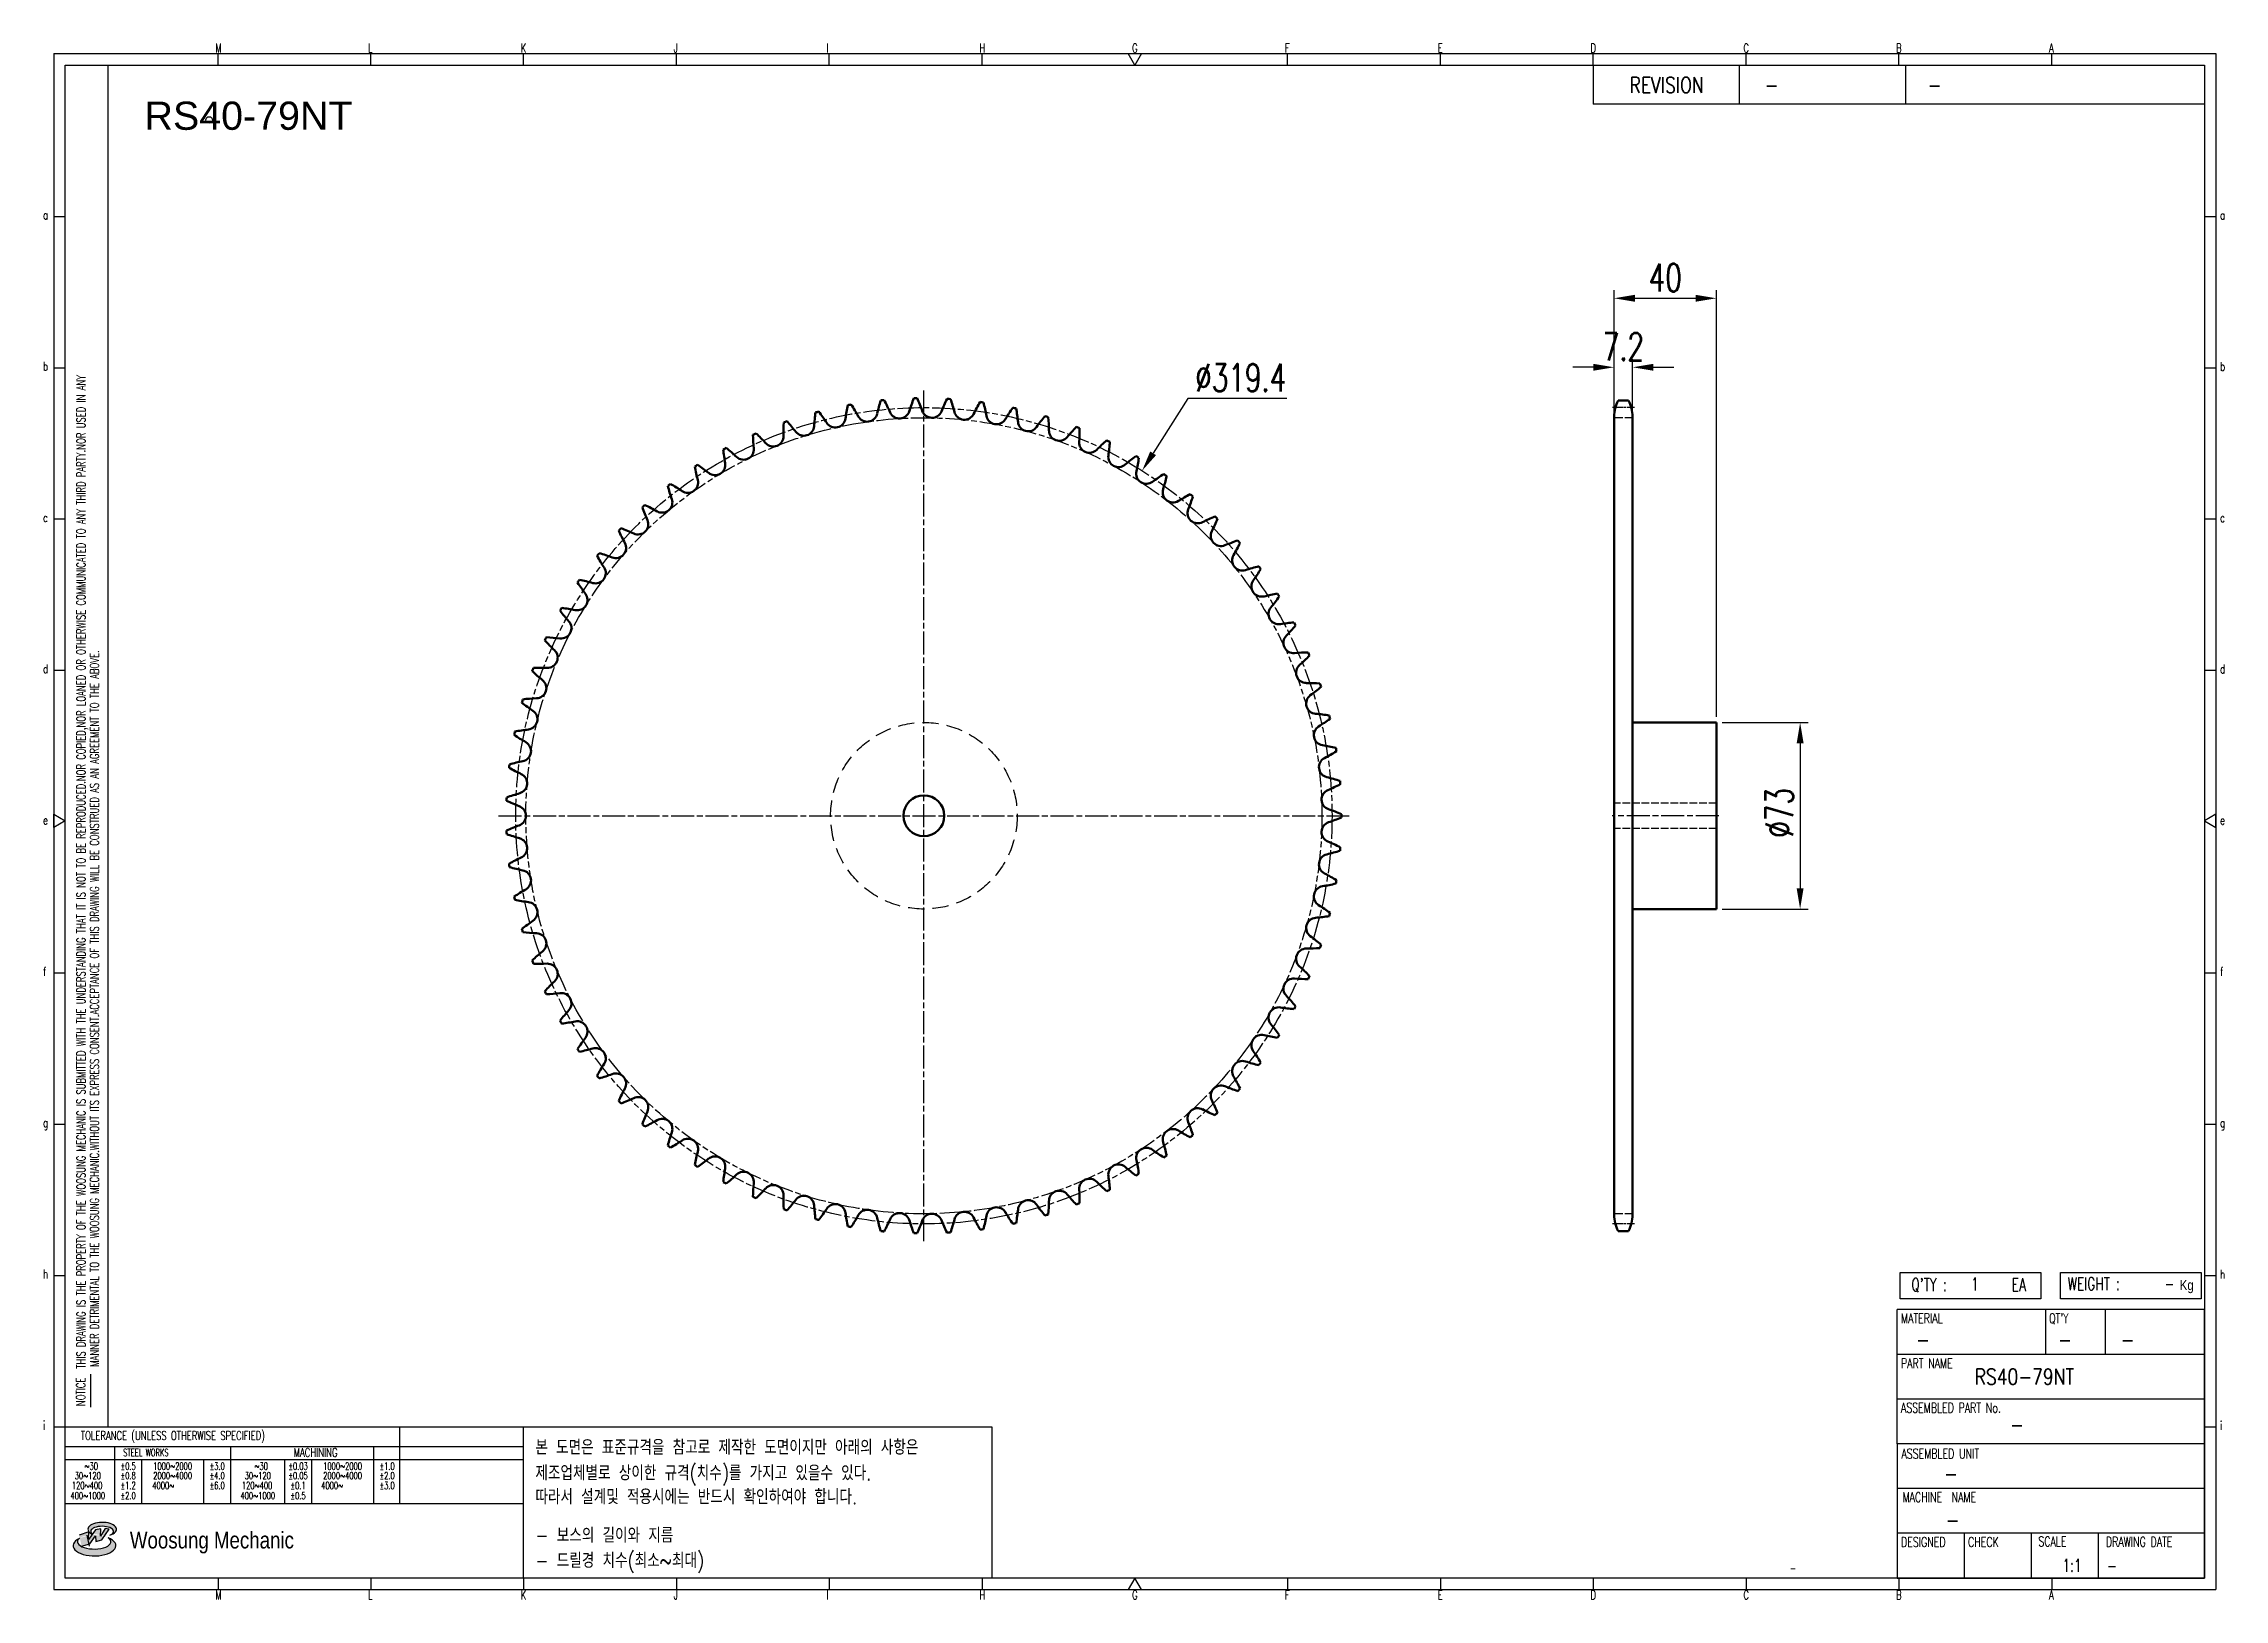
# Model space of a CAD drawing. Header units: millimetres. Extents: x 24039 to 24892, y 28 to 637.
import ezdxf
from ezdxf.enums import TextEntityAlignment as Align

# ---------------------------------------------------------------- set-up
doc = ezdxf.new("R2010")
doc.units = ezdxf.units.MM
for name, pattern in [('AM_ISO02W050', [7.5, 6, -1.5]), ('AM_ISO02W050x2', [3.75, 3, -0.75]), ('AM_ISO08W050', [18, 12, -1.5, 3, -1.5]), ('AM_ISO08W050x2', [9, 6, -0.75, 1.5, -0.75]), ('HIDDEN', [9.525, 6.35, -3.175])]:
    doc.linetypes.add(name, pattern=pattern)
for name, color, linetype, lineweight in [('AM_0N', 7, 'Continuous', 50), ('AM_3N', 6, 'AM_ISO02W050', 25), ('AM_7N', 4, 'AM_ISO08W050', 25)]:
    doc.layers.add(name, color=color, linetype=linetype, lineweight=lineweight)
for name, color, linetype in [('HL', 2, 'HIDDEN'), ('S-DIM', 7, 'Continuous'), ('TITLE', 7, 'Continuous'), ('도면레이아웃', 7, 'Continuous')]:
    doc.layers.add(name, color=color, linetype=linetype)
doc.styles.add('HAN', font='ROMANS.shx', dxfattribs={"width": 0.7, "bigfont": 'whgtxt.shx'})
doc.styles.add('HKD_ST2', font='romans.shx', dxfattribs={"width": 0.7, "height": 4, "bigfont": '@extfont2.shx'})
doc.styles.add('HSG', font='SIMPLEX.shx', dxfattribs={"width": 0.7, "bigfont": 'HSG.shx'})
doc.styles.add('ROMANS', font='romans.shx', dxfattribs={"width": 0.7, "bigfont": 'whgtxt.shx'})
doc.styles.add('SLDTEXTSTYLE4', font='arial.ttf', dxfattribs={"width": 0.8})
doc.styles.get("Standard").update_dxf_attribs({"font": 'arial.ttf'})
doc.dimstyles.new('APP23', dxfattribs={"dimscale": 4.5, "dimtxt": 2.4, "dimasz": 1.8, "dimexe": 0.7, "dimexo": 0.5, "dimgap": 0.6, "dimtad": 1, "dimtoh": 1, "dimdec": 1, "dimrnd": 0.01, "dimzin": 9, "dimdsep": 46, "dimtxsty": 'HSG', "dimcen": 0, "dimclrd": 1, "dimclre": 1, "dimclrt": 256, "dimazin": 2, "dimtp": 1, "dimtm": 1, "dimtfac": 0.5, "dimtdec": 1, "dimtix": 1, "dimtofl": 0, "dimtmove": 0, "dimatfit": 3, "dimfxl": 0, "dimtvp": 1, "dimtolj": 2, "dimlwd": -1, "dimlwe": -1, "dimarcsym": 0})

# ---------------------------------------------------------------- blocks, each defined once
blk = doc.blocks.new('SUYWSHJH')
at = {"layer": '도면레이아웃'}
h = blk.add_hatch(color=10, dxfattribs=at)
h.paths.add_polyline_path([(1.544, 35.177), (1.554, 34.966), (1.779, 35.034), (2.054, 35.422), (1.908, 35.446), (1.728, 35.167), (1.741, 35.439), (1.547, 35.405), (1.292, 35.041), (1.295, 35.33), (0.943, 35.208), (1.03, 34.8), (1.336, 34.885)])
edge = h.paths.add_edge_path()
edge.add_ellipse((1.795, 35.421), major_axis=(-0.53, 0), ratio=0.487785, start_angle=122.36065, end_angle=403.39574)
edge.add_line((1.411, 35.244), (1.419, 35.261))
edge.add_ellipse((1.798, 35.344), major_axis=(-0.423, 0), ratio=0.444396, start_angle=131.58977, end_angle=386.19408, ccw=False)
edge = h.paths.add_edge_path()
edge.add_ellipse((1.512, 34.815), major_axis=(-0.793, 0), ratio=0.480113, start_angle=314.67633, end_angle=590.85213)
edge.add_ellipse((1.501, 34.958), major_axis=(-0.62, 0), ratio=0.43311, start_angle=331.7024, end_angle=574.42495, ccw=False)
for p, q in [((0, 90.118), (80.15, 90.118)), ((0, 90.118), (0, 33.191)), ((6.089, 89.693), (6.089, 90.118)), ((11.753, 89.693), (11.753, 90.118)), ((17.418, 89.693), (17.418, 90.118)), ((23.082, 89.693), (23.082, 90.118)), ((28.746, 89.693), (28.746, 90.118)), ((34.411, 89.693), (34.411, 90.118)), ((45.739, 89.693), (45.739, 90.118)), ((51.404, 89.693), (51.404, 90.118)), ((57.068, 89.693), (57.068, 90.118)), ((62.732, 89.693), (62.732, 90.118)), ((68.397, 89.693), (68.397, 90.118)), ((74.061, 89.693), (74.061, 90.118)), ((80.15, 90.118), (80.15, 33.191)), ((0, 84.085), (0.425, 84.085)), ((79.725, 84.085), (80.15, 84.085)), ((0, 78.478), (0.425, 78.478)), ((79.725, 78.478), (80.15, 78.478)), ((0, 72.87), (0.425, 72.87)), ((79.725, 72.87), (80.15, 72.87)), ((0, 67.262), (0.425, 67.262)), ((79.725, 67.262), (80.15, 67.262)), ((0, 56.047), (0.425, 56.047)), ((79.725, 56.047), (80.15, 56.047)), ((0, 50.439), (0.425, 50.439)), ((79.725, 50.439), (80.15, 50.439)), ((0, 44.832), (0.425, 44.832)), ((79.725, 44.832), (80.15, 44.832)), ((1.377, 39.947), (1.377, 41.174)), ((0, 39.224), (0.425, 39.224)), ((79.725, 39.224), (80.15, 39.224)), ((0, 33.191), (80.15, 33.191)), ((6.089, 33.616), (6.089, 33.191)), ((11.753, 33.616), (11.753, 33.191)), ((17.418, 33.616), (17.418, 33.191)), ((23.082, 33.616), (23.082, 33.191)), ((28.746, 33.616), (28.746, 33.191)), ((34.411, 33.616), (34.411, 33.191)), ((45.739, 33.616), (45.739, 33.191)), ((51.404, 33.616), (51.404, 33.191)), ((57.068, 33.616), (57.068, 33.191)), ((62.732, 33.616), (62.732, 33.191)), ((68.397, 33.616), (68.397, 33.191)), ((74.061, 33.616), (74.061, 33.191))]:
    blk.add_line(p, q)
at = {"color": 2}
for p, q in [((2.017, 39.224), (2.017, 89.693)), ((0.425, 39.224), (17.418, 39.224)), ((12.816, 39.224), (12.816, 36.382)), ((17.418, 33.616), (17.418, 39.224)), ((0.425, 38.487), (17.418, 38.487)), ((0.425, 38.012), (17.418, 38.012)), ((2.257, 38.487), (2.257, 36.382)), ((3.257, 38.012), (3.257, 36.382)), ((5.557, 38.012), (5.557, 36.382)), ((6.557, 38.5), (6.557, 36.382)), ((8.557, 38.012), (8.557, 36.382)), ((9.557, 38.026), (9.557, 36.382)), ((11.857, 38.487), (11.857, 36.382)), ((0.425, 36.382), (17.418, 36.382))]:
    blk.add_line(p, q, dxfattribs=at)
at = {"color": 6, "ltscale": 0.5}
for p, q in [((57.068, 89.693), (57.068, 88.246)), ((62.47, 89.693), (62.47, 88.246)), ((68.635, 89.693), (68.635, 88.246)), ((79.725, 88.246), (57.068, 88.246)), ((68.336, 38.59), (68.336, 43.563)), ((79.725, 43.563), (68.336, 43.563)), ((73.827, 43.563), (73.827, 41.905)), ((76.037, 43.563), (76.037, 41.905)), ((79.725, 38.59), (79.725, 43.563)), ((79.725, 41.905), (68.336, 41.905)), ((79.725, 40.248), (68.336, 40.248)), ((68.336, 38.59), (68.336, 33.616)), ((79.725, 38.59), (68.336, 38.59)), ((79.725, 33.616), (79.725, 38.59)), ((79.725, 36.932), (68.336, 36.932)), ((79.725, 35.274), (68.336, 35.274)), ((70.822, 33.616), (70.822, 35.274)), ((73.309, 33.616), (73.309, 35.274)), ((75.796, 33.616), (75.796, 35.274)), ((68.336, 33.616), (79.725, 33.616))]:
    blk.add_line(p, q, dxfattribs=at)
for points in [[(40.075, 89.693), (39.83, 90.118), (40.32, 90.118)], [(0.425, 89.693), (79.725, 89.693), (79.725, 33.616), (0.425, 33.616)], [(0.425, 61.679), (0, 61.433), (0, 61.924)], [(79.725, 61.679), (80.15, 61.433), (80.15, 61.924)], [(40.075, 33.616), (39.83, 33.191), (40.32, 33.191)]]:
    blk.add_lwpolyline(points, close=True)
at = {"layer": 'TITLE', "color": 20}
for p, q in [((68.449, 43.961), (68.449, 44.936)), ((68.449, 44.936), (73.654, 44.936)), ((73.654, 44.936), (73.654, 43.961)), ((74.39, 43.961), (74.39, 44.936)), ((74.39, 44.936), (79.595, 44.936)), ((79.595, 44.936), (79.595, 43.961)), ((73.654, 43.961), (68.449, 43.961)), ((79.595, 43.961), (74.39, 43.961))]:
    blk.add_line(p, q, dxfattribs=at)
at = {"layer": '도면레이아웃'}
for p, q in [((1.295, 35.33), (0.943, 35.208)), ((1.03, 34.8), (1.336, 34.885)), ((1.224, 35.208), (1.311, 34.8)), ((1.224, 35.208), (1.224, 35.208)), ((1.547, 35.405), (1.292, 35.041)), ((1.292, 35.041), (1.295, 35.33)), ((1.336, 34.885), (1.544, 35.177)), ((1.419, 35.261), (1.411, 35.244)), ((1.544, 35.177), (1.554, 34.966)), ((1.741, 35.439), (1.547, 35.405)), ((1.554, 34.966), (1.779, 35.034)), ((1.908, 35.446), (1.728, 35.167)), ((1.728, 35.167), (1.741, 35.439)), ((1.779, 35.034), (2.054, 35.422)), ((2.054, 35.422), (1.908, 35.446))]:
    blk.add_line(p, q, dxfattribs=at)
for centre, major_axis, ratio, start_param, end_param in [((1.795, 35.421), (-0.53, 0), 0.487785, 2.135596, 7.040584), ((1.512, 34.815), (-0.793, 0), 0.480113, 5.492138, 10.312315), ((1.501, 34.958), (-0.62, 0), 0.43311, 5.789299, 10.025607), ((1.798, 35.344), (-0.423, 0), 0.444396, 2.296675, 6.740358)]:
    blk.add_ellipse(centre, major_axis=major_axis, ratio=ratio, start_param=start_param, end_param=end_param, dxfattribs=at)
at = {"color": 4, "style": 'HKD_ST2', "width": 0.7}
for s, p in [('M', (5.988, 90.164)), ('L', (11.652, 90.164)), ('K', (17.316, 90.164)), ('J', (22.981, 90.164)), ('I', (28.645, 90.164)), ('H', (34.309, 90.164)), ('G', (39.974, 90.164)), ('F', (45.638, 90.164)), ('E', (51.302, 90.164)), ('D', (56.967, 90.164)), ('C', (62.631, 90.164)), ('B', (68.295, 90.164)), ('A', (73.96, 90.164)), ('a', (-0.395, 83.976)), ('a', (80.305, 83.97)), ('b', (-0.395, 78.368)), ('b', (80.305, 78.362)), ('c', (-0.395, 72.76)), ('c', (80.305, 72.754)), ('d', (-0.395, 67.153)), ('d', (80.305, 67.147)), ('e', (-0.395, 61.545)), ('e', (80.305, 61.539)), ('f', (-0.395, 55.937)), ('f', (80.305, 55.931)), ('g', (-0.395, 50.33)), ('g', (80.305, 50.324)), ('h', (-0.395, 44.722)), ('h', (80.305, 44.716)), ('i', (-0.395, 39.114)), ('i', (80.305, 39.108)), ('M', (5.988, 32.824)), ('L', (11.652, 32.824)), ('K', (17.316, 32.824)), ('J', (22.981, 32.824)), ('I', (28.645, 32.824)), ('H', (34.309, 32.824)), ('G', (39.974, 32.824)), ('F', (45.638, 32.824)), ('E', (51.302, 32.824)), ('D', (56.967, 32.824)), ('C', (62.631, 32.824)), ('B', (68.295, 32.824)), ('A', (73.96, 32.824))]:
    blk.add_text(s, height=0.326, dxfattribs=at).set_placement(p)
for s, height, style, width, p in [('REVISION', 0.5806, 'HAN', 0.8, (58.415, 88.664)), ('-', 0.581, 'HAN', 0.8, (63.426, 88.664)), ('-', 0.581, 'HAN', 0.8, (69.468, 88.664)), ("Q'TY : ", 0.4746, 'HKD_ST2', 0.7, (68.857, 44.253)), ('1', 0.475, 'HKD_ST2', 0.7, (71.071, 44.275)), ('EA', 0.4746, 'HKD_ST2', 0.7, (72.578, 44.253)), ('WEIGHT : ', 0.4746, 'HKD_ST2', 0.7, (74.65, 44.286)), ('-', 0.581, 'HAN', 0.8, (69.029, 42.157)), ('-', 0.581, 'HAN', 0.8, (74.289, 42.157)), ('-', 0.581, 'HAN', 0.8, (76.623, 42.157)), ('-', 0.581, 'HAN', 0.8, (72.515, 39.013)), ('-', 0.581, 'HAN', 0.8, (70.067, 37.189)), ('-', 0.581, 'HAN', 0.8, (70.126, 35.48)), ('1:1', 0.4746, 'HKD_ST2', 0.7, (74.458, 33.848)), ('-', 0.475, 'HKD_ST2', 0.7, (76.112, 33.837))]:
    blk.add_text(s, height=height, dxfattribs=dict(style=style, width=width)).set_placement(p)
at = {"color": 6, "style": 'HKD_ST2', "width": 0.7}
for s, p in [(' THIS DRAWING IS THE PROPERTY OF THE WOOSUNG MECHANIC IS SUBMITTED WITH THE UNDERSTANDING THAT IT IS NOT TO BE REPRODUCED.NOR COPIED,NOR LOANED OR OTHERWISE COMMUNICATED TO ANY THIRD PARTY.NOR USED IN ANY', (1.173, 41.217)), ('MANNER DETRIMENTAL TO THE WOOSUNG MECHANIC.WITHOUT ITS EXPRESS CONSENT.ACCEPTANCE OF THIS DRAWING WILL BE CONSTRUED AS AN AGREEMENT TO THE ABOVE.', (1.672, 41.447))]:
    blk.add_text(s, height=0.326266, rotation=90, dxfattribs=at).set_placement(p)
at = {"style": 'HKD_ST2', "width": 0.7}
blk.add_text('-', height=0.475, dxfattribs=at).set_placement((78.613, 44.286), align=Align.RIGHT)
at = {"color": 4, "style": 'HKD_ST2', "width": 0.7}
for s, height, p in [('MATERIAL', 0.3651, (68.474, 43.425)), ("QT'Y", 0.3651, (73.965, 43.425)), ('PART NAME', 0.3651, (68.474, 41.756)), ('ASSEMBLED PART No.', 0.36511, (68.474, 40.109)), ('ASSEMBLED UNIT', 0.36511, (68.49, 38.408)), ('MACHINE  NAME', 0.36511, (68.532, 36.794)), ('DESIGNED', 0.3651, (68.474, 35.136)), ('CHECK', 0.3651, (70.961, 35.136)), ('SCALE', 0.3651, (73.566, 35.153)), ('DRAWING DATE', 0.36511, (76.071, 35.141))]:
    blk.add_text(s, height=height, dxfattribs=at).set_placement(p, align=Align.TOP_LEFT)
at = {"style": 'HKD_ST2', "width": 0.7}
blk.add_text('NOTICE', height=0.3263, rotation=90, dxfattribs=at).set_placement((1.163, 39.988))
for s, height, style, width, p in [('TOLERANCE (UNLESS OTHERWISE SPECIFIED)', 0.32627, 'HKD_ST2', 0.7, (4.417, 38.896)), ('-', 0.326, 'ROMANS', 0.65, (64.469, 33.975))]:
    blk.add_text(s, height=height, dxfattribs=dict(style=style, width=width)).set_placement(p, align=Align.MIDDLE_CENTER)
at = {"color": 4, "style": 'HKD_ST2', "width": 0.7}
for s, height, p in [('STEEL WORKS', 0.26101, (3.416, 38.268)), ('MACHINING', 0.3263, (9.707, 38.27)), ('%%P0.5', 0.261, (2.757, 37.762)), ('%%P0.8', 0.261, (2.757, 37.411)), ('%%P3.0', 0.261, (6.057, 37.762)), ('%%P4.0', 0.261, (6.057, 37.411)), ('%%P0.03', 0.261, (9.057, 37.762)), ('%%P0.05', 0.261, (9.057, 37.411)), ('%%P1.0', 0.261, (12.357, 37.762)), ('%%P2.0', 0.261, (12.357, 37.411)), ('%%P1.2', 0.261, (2.757, 37.045)), ('%%P2.0', 0.261, (2.757, 36.67)), ('%%P6.0', 0.261, (6.057, 37.045)), ('%%P0.1', 0.261, (9.057, 37.045)), ('%%P0.5', 0.261, (9.057, 36.67)), ('%%P3.0', 0.261, (12.357, 37.045))]:
    blk.add_text(s, height=height, dxfattribs=at).set_placement(p, align=Align.MIDDLE)
for s, height, p in [('30%%126120', 0.261, (1.263, 37.411)), ('%%12630', 0.261, (1.389, 37.762)), ('2000%%1264000', 0.26101, (4.407, 37.411)), ('1000%%1262000', 0.26101, (4.407, 37.762)), ('30%%126120', 0.261, (7.563, 37.411)), ('%%12630', 0.261, (7.689, 37.762)), ('2000%%1264000', 0.26101, (10.707, 37.411)), ('1000%%1262000', 0.26101, (10.707, 37.762)), ('400%%1261000', 0.26101, (1.263, 36.67)), ('120%%126400', 0.26101, (1.237, 37.045)), ('4000%%126', 0.261, (4.061, 37.045)), ('400%%1261000', 0.26101, (7.563, 36.67)), ('120%%126400', 0.26101, (7.537, 37.045)), ('4000%%126', 0.261, (10.321, 37.045))]:
    blk.add_text(s, height=height, dxfattribs=at).set_placement(p, align=Align.MIDDLE_CENTER)
at = {"color": 1, "style": 'SLDTEXTSTYLE4', "width": 0.8}
blk.add_text('Woosung Mechanic', height=0.61957, dxfattribs=at).set_placement((2.822, 34.711))
at = {"layer": 'TITLE', "width": 0.8}
blk.add_text('Kg', height=0.3789, dxfattribs=at).set_placement((78.807, 44.286))
blk = doc.blocks.new('*D2')
at = {"layer": 'Defpoints', "color": 0, "transparency": 16777216}
for p in [(24468.73, 469.39), (24297.96, 199.42)]:
    blk.add_point(p, dxfattribs=at)
at = {"layer": 'S-DIM', "color": 1, "transparency": 16777216}
for p, q in [((24486.66, 497.73), (24473.06, 476.23)), ((24525.36, 497.73), (24486.66, 497.73))]:
    blk.add_line(p, q, dxfattribs=at)
blk.add_solid([(24471.92, 476.96), (24474.2, 475.51), (24468.73, 469.39)], dxfattribs=at)
at = {"layer": 'S-DIM', "transparency": 16777216, "insert": (24507.36, 505.83), "char_height": 10.8, "attachment_point": 5, "style": 'HSG'}
blk.add_mtext('\\A2;∅319.4', dxfattribs=at)
blk = doc.blocks.new('*D3')
at = {"layer": 'Defpoints', "color": 0, "transparency": 16777216}
for p in [(24660.67, 509.9), (24653.47, 490.15), (24660.67, 490.15)]:
    blk.add_point(p, dxfattribs=at)
at = {"layer": 'S-DIM', "color": 1, "transparency": 16777216}
for p, q in [((24653.47, 492.4), (24653.47, 513.05)), ((24660.67, 492.4), (24660.67, 513.05)), ((24645.37, 509.9), (24637.27, 509.9)), ((24668.77, 509.9), (24676.87, 509.9))]:
    blk.add_line(p, q, dxfattribs=at)
for points in [[(24645.37, 511.25), (24645.37, 508.55), (24653.47, 509.9)], [(24668.77, 511.25), (24668.77, 508.55), (24660.67, 509.9)]]:
    blk.add_solid(points, dxfattribs=at)
at = {"layer": 'S-DIM', "transparency": 16777216, "insert": (24657.07, 518), "char_height": 10.8, "attachment_point": 5, "style": 'HSG'}
blk.add_mtext('\\A2;7.2', dxfattribs=at)
blk = doc.blocks.new('*D4')
at = {"layer": 'Defpoints', "color": 0, "transparency": 16777216}
for p in [(24693.47, 536.9), (24653.47, 490.15), (24693.47, 370.9)]:
    blk.add_point(p, dxfattribs=at)
at = {"layer": 'S-DIM', "color": 1, "transparency": 16777216}
for p, q in [((24653.47, 492.4), (24653.47, 540.05)), ((24693.47, 373.15), (24693.47, 540.05)), ((24661.57, 536.9), (24685.37, 536.9))]:
    blk.add_line(p, q, dxfattribs=at)
for points in [[(24661.57, 538.25), (24661.57, 535.55), (24653.47, 536.9)], [(24685.37, 538.25), (24685.37, 535.55), (24693.47, 536.9)]]:
    blk.add_solid(points, dxfattribs=at)
at = {"layer": 'S-DIM', "transparency": 16777216, "insert": (24673.47, 545), "char_height": 10.8, "attachment_point": 5, "style": 'HSG'}
blk.add_mtext('\\A2;40', dxfattribs=at)
blk = doc.blocks.new('*D5')
at = {"layer": 'Defpoints', "color": 0, "transparency": 16777216}
for p in [(24693.47, 370.9), (24693.47, 297.9), (24726.24, 297.9)]:
    blk.add_point(p, dxfattribs=at)
at = {"layer": 'S-DIM', "color": 1, "transparency": 16777216}
for p, q in [((24695.72, 370.9), (24729.39, 370.9)), ((24726.24, 362.8), (24726.24, 306)), ((24695.72, 297.9), (24729.39, 297.9))]:
    blk.add_line(p, q, dxfattribs=at)
for points in [[(24724.89, 362.8), (24727.59, 362.8), (24726.24, 370.9)], [(24724.89, 306), (24727.59, 306), (24726.24, 297.9)]]:
    blk.add_solid(points, dxfattribs=at)
at = {"layer": 'S-DIM', "transparency": 16777216, "insert": (24718.14, 335.55), "char_height": 10.8, "attachment_point": 5, "rotation": 90, "style": 'HSG'}
blk.add_mtext('\\A2;%%c73', dxfattribs=at)

msp = doc.modelspace()

# ---------------------------------------------------------------- linework, layer by layer
at = {"color": 4}
msp.add_lwpolyline([(24226.72, 95.34), (24409.99, 95.34), (24409.99, 36.14), (24226.72, 36.14)], close=True, dxfattribs=at)
msp.add_circle((24103.71, 606.67), 1.28)
at = {"layer": 'AM_0N'}
for p, q in [((24655.09, 496.93), (24659.06, 496.93)), ((24653.47, 490.53), (24653.47, 178.28)), ((24660.67, 490.53), (24660.67, 178.28)), ((24660.67, 370.9), (24693.47, 370.9)), ((24693.47, 370.9), (24693.47, 297.9)), ((24660.67, 297.9), (24693.47, 297.9)), ((24655.09, 171.88), (24659.06, 171.88))]:
    msp.add_line(p, q, dxfattribs=at)
msp.add_circle((24383.35, 334.4), 8, dxfattribs=at)
for centre, radius, start, end in [((24429.17, 478.99), 77.27, 167.98611, 171.96203), ((24383.35, 334.4), 163.41, 100.0142, 100.49213), ((24289.77, 453.78), 77.27, 28.5443, 32.52022), ((24440.52, 474.9), 77.27, 163.42915, 167.40506), ((24383.35, 334.4), 163.41, 95.45723, 95.93517), ((24299.55, 460.84), 77.27, 23.98734, 27.96326), ((24451.5, 469.91), 77.27, 158.87219, 162.8481), ((24383.35, 334.4), 163.41, 90.90027, 91.37821), ((24309.86, 467.09), 77.27, 19.43038, 23.40629), ((24462.05, 464.07), 77.27, 154.31523, 158.29114), ((24383.35, 334.4), 163.41, 86.34331, 86.82125), ((24320.64, 472.51), 77.27, 14.87342, 18.84933), ((24472.1, 457.4), 77.27, 149.75826, 153.73418), ((24383.35, 334.4), 163.41, 81.78635, 82.26428), ((24331.81, 477.06), 77.27, 10.31646, 14.29237), ((24666.97, 490.53), 13.5, 151.70092, 180), ((24647.17, 490.53), 13.5, 0, 28.29908), ((24405.69, 484.43), 77.27, 177.10004, 181.07595), ((24383.35, 334.4), 163.41, 109.12812, 109.60606), ((24272.05, 437.45), 77.27, 37.65823, 41.63414), ((24336.4, 487.11), 4.01, 217.65823, 356.51899), ((24417.54, 482.18), 77.27, 172.54307, 176.51899), ((24383.35, 334.4), 163.41, 104.57116, 105.04909), ((24280.59, 445.97), 77.27, 33.10127, 37.07718), ((24348.68, 490.36), 4.01, 213.10127, 351.96203), ((24361.18, 492.62), 4.01, 208.5443, 347.40506), ((24373.82, 493.88), 4.01, 203.98734, 342.8481), ((24386.52, 494.14), 4.01, 199.43038, 338.29114), ((24399.2, 493.38), 4.01, 194.87342, 333.73418), ((24411.78, 491.62), 4.01, 190.31646, 329.17722), ((24481.59, 449.96), 77.27, 145.2013, 149.17722), ((24383.35, 334.4), 163.41, 77.22939, 77.70732), ((24343.31, 480.7), 77.27, 5.75949, 9.73541), ((24424.19, 488.86), 4.01, 185.75949, 324.62025), ((24490.46, 441.79), 77.27, 140.64434, 144.62025), ((24383.35, 334.4), 163.41, 72.67242, 73.15036), ((24355.06, 483.42), 77.27, 1.20253, 5.17845), ((24498.66, 432.94), 77.27, 136.08738, 140.06329), ((24383.35, 334.4), 163.41, 68.11546, 68.5934), ((24383.35, 334.4), 163.41, 118.24204, 118.71998), ((24257.13, 418.52), 77.27, 46.77215, 50.74807), ((24312.81, 477.75), 4.01, 226.77215, 5.63291), ((24383.35, 334.4), 163.41, 113.68508, 114.16302), ((24393.7, 485.73), 77.27, 181.657, 185.63291), ((24264.21, 428.28), 77.27, 42.21519, 46.1911), ((24324.42, 482.9), 4.01, 222.21519, 1.07595), ((24436.33, 485.13), 4.01, 181.20253, 320.06329), ((24448.13, 480.44), 4.01, 176.64557, 315.50633), ((24366.99, 485.2), 77.27, 356.64557, 0.62148), ((24506.12, 423.47), 77.27, 131.53042, 135.50633), ((24383.35, 334.4), 163.41, 63.5585, 64.03644), ((24379.02, 486.02), 77.27, 352.08861, 356.06452), ((24383.35, 334.4), 163.41, 122.79901, 123.27694), ((24369.6, 485.46), 77.27, 190.77092, 194.74684), ((24250.85, 408.23), 77.27, 51.32911, 55.30503), ((24301.64, 471.69), 4.01, 231.32911, 10.18987), ((24381.65, 486.07), 77.27, 186.21396, 190.18987), ((24459.53, 474.83), 4.01, 172.08861, 310.94937), ((24512.81, 413.44), 77.27, 126.97345, 130.94937), ((24383.35, 334.4), 163.41, 59.00154, 59.47947), ((24391.08, 485.89), 77.27, 347.53165, 351.50756), ((24383.35, 334.4), 163.41, 127.35597, 127.8339), ((24357.64, 483.89), 77.27, 195.32788, 199.3038), ((24245.4, 397.47), 77.27, 55.88608, 59.86199), ((24290.99, 464.77), 4.01, 235.88608, 14.74684), ((24470.45, 468.33), 4.01, 167.53165, 306.39241), ((24518.68, 402.9), 77.27, 122.41649, 126.39241), ((24480.81, 460.99), 4.01, 162.97468, 301.83544), ((24403.09, 484.79), 77.27, 342.97468, 346.9506), ((24383.35, 334.4), 163.41, 54.44458, 54.92251), ((24383.35, 334.4), 163.41, 131.91293, 132.39087), ((24345.85, 481.37), 77.27, 199.88485, 203.86076), ((24240.83, 386.31), 77.27, 60.44304, 64.41895), ((24280.92, 457.02), 4.01, 240.44304, 19.3038), ((24523.69, 391.93), 77.27, 117.85953, 121.83544), ((24490.56, 452.85), 4.01, 158.41772, 297.27848), ((24414.97, 482.75), 77.27, 338.41772, 342.39364), ((24383.35, 334.4), 163.41, 49.88761, 50.36555), ((24383.35, 334.4), 163.41, 136.46989, 136.94783), ((24334.29, 477.93), 77.27, 204.44181, 208.41772), ((24237.15, 374.82), 77.27, 65, 68.97591), ((24271.51, 448.49), 4.01, 245, 23.86076), ((24527.82, 380.6), 77.27, 113.30257, 117.27848), ((24499.63, 443.95), 4.01, 153.86076, 292.72152), ((24426.66, 479.77), 77.27, 333.86076, 337.83667), ((24383.35, 334.4), 163.41, 45.33065, 45.80859), ((24383.35, 334.4), 163.41, 141.02685, 141.50479), ((24323.04, 473.58), 77.27, 208.99877, 212.97468), ((24234.4, 363.08), 77.27, 69.55696, 73.53288), ((24262.8, 439.24), 4.01, 249.55696, 28.41772), ((24531.03, 368.97), 77.27, 108.74561, 112.72152), ((24507.97, 434.37), 4.01, 149.3038, 288.16456), ((24438.07, 475.87), 77.27, 329.3038, 333.27971), ((24383.35, 334.4), 163.41, 40.77369, 41.25163), ((24383.35, 334.4), 163.41, 145.58382, 146.06175), ((24232.6, 351.15), 77.27, 74.11392, 78.08984), ((24254.85, 429.34), 4.01, 254.11392, 32.97468), ((24533.31, 357.13), 77.27, 104.18864, 108.16456), ((24449.14, 471.07), 77.27, 324.74684, 328.72275), ((24383.35, 334.4), 163.41, 36.21673, 36.69466), ((24247.71, 418.83), 4.01, 258.67089, 37.53165), ((24312.18, 468.35), 77.27, 213.55573, 217.53165), ((24515.52, 424.15), 4.01, 144.74684, 283.60759), ((24534.64, 345.14), 77.27, 99.63168, 103.60759), ((24459.79, 465.41), 77.27, 320.18987, 324.16579), ((24383.35, 334.4), 163.41, 31.65977, 32.1377), ((24383.35, 334.4), 163.41, 150.14078, 150.61872), ((24301.76, 462.27), 77.27, 218.11269, 222.08861), ((24241.43, 407.78), 4.01, 263.22785, 42.08861), ((24231.74, 339.12), 77.27, 78.67089, 82.6468), ((24522.23, 413.37), 4.01, 140.18987, 279.05063), ((24535.02, 333.09), 77.27, 95.07472, 99.05063), ((24383.35, 334.4), 163.41, 27.1028, 27.58074), ((24383.35, 334.4), 163.41, 154.69774, 155.17568), ((24291.86, 455.38), 77.27, 222.66966, 226.64557), ((24231.85, 327.06), 77.27, 83.22785, 87.20376), ((24528.07, 402.08), 4.01, 135.63291, 274.49367), ((24469.95, 458.92), 77.27, 315.63291, 319.60883), ((24236.05, 396.28), 4.01, 267.78481, 46.64557), ((24534.44, 321.04), 77.27, 90.51776, 94.49367), ((24532.99, 390.37), 4.01, 131.07595, 269.93671), ((24479.57, 451.65), 77.27, 311.07595, 315.05186), ((24383.35, 334.4), 163.41, 22.54584, 23.02378), ((24383.35, 334.4), 163.41, 159.2547, 159.73264), ((24282.54, 447.73), 77.27, 227.22662, 231.20253), ((24232.91, 315.05), 77.27, 87.78481, 91.76072), ((24231.6, 384.38), 4.01, 272.34177, 51.20253), ((24532.9, 309.08), 77.27, 85.9608, 89.93671), ((24488.59, 443.63), 77.27, 306.51899, 310.4949), ((24383.35, 334.4), 163.41, 17.98888, 18.46682), ((24383.35, 334.4), 163.41, 163.81166, 164.2896), ((24273.85, 439.36), 77.27, 231.78358, 235.75949), ((24234.92, 303.16), 77.27, 92.34177, 96.31769), ((24536.96, 378.31), 4.01, 126.51899, 265.37975), ((24383.35, 334.4), 163.41, 168.36863, 168.84656), ((24237.88, 291.46), 77.27, 96.89873, 100.87465), ((24228.11, 372.16), 4.01, 276.89873, 55.75949), ((24539.96, 365.96), 4.01, 121.96203, 260.82278), ((24530.41, 297.28), 77.27, 81.40383, 85.37975), ((24496.93, 434.93), 77.27, 301.96203, 305.93794), ((24383.35, 334.4), 163.41, 13.43192, 13.90985), ((24265.86, 430.33), 77.27, 236.34054, 240.31646), ((24225.6, 359.71), 4.01, 281.4557, 60.31646), ((24527, 285.71), 77.27, 76.84687, 80.82278), ((24504.56, 425.59), 77.27, 297.40506, 301.38098), ((24383.35, 334.4), 163.41, 8.87496, 9.35289), ((24383.35, 334.4), 163.41, 172.92559, 173.40353), ((24258.61, 420.69), 77.27, 240.8975, 244.87342), ((24241.75, 280.04), 77.27, 101.4557, 105.43161), ((24224.09, 347.1), 4.01, 286.01266, 64.87342), ((24541.97, 353.42), 4.01, 117.40506, 256.26582), ((24383.35, 334.4), 163.41, 177.48255, 177.96049), ((24246.51, 268.96), 77.27, 106.01266, 109.98857), ((24542.98, 340.76), 4.01, 112.8481, 251.70886), ((24522.67, 274.45), 77.27, 72.28991, 76.26582), ((24511.42, 415.67), 77.27, 292.8481, 296.82402), ((24383.35, 334.4), 163.41, 4.31799, 4.79593), ((24252.15, 410.51), 77.27, 245.45447, 249.43038), ((24223.59, 334.4), 4.01, 290.56962, 69.43038), ((24517.47, 263.57), 77.27, 67.73295, 71.70886), ((24517.47, 405.23), 77.27, 288.29114, 292.26705), ((24383.35, 334.4), 163.41, 359.76103, 0.23897), ((24252.15, 258.3), 77.27, 110.56962, 114.54553), ((24383.35, 334.4), 163.41, 182.03951, 182.51745), ((24246.51, 399.85), 77.27, 250.01143, 253.98734), ((24224.09, 321.71), 4.01, 295.12658, 73.98734), ((24542.98, 328.05), 4.01, 108.29114, 247.1519), ((24511.42, 253.14), 77.27, 63.17598, 67.1519), ((24258.61, 248.12), 77.27, 115.12658, 119.1025), ((24541.97, 315.39), 4.01, 103.73418, 242.59494), ((24522.67, 394.35), 77.27, 283.73418, 287.71009), ((24383.35, 334.4), 163.41, 355.20407, 355.68201), ((24383.35, 334.4), 163.41, 186.59647, 187.07441), ((24241.75, 388.77), 77.27, 254.56839, 258.5443), ((24225.6, 309.1), 4.01, 299.68354, 78.5443), ((24527, 383.1), 77.27, 279.17722, 283.15313), ((24504.56, 243.22), 77.27, 58.61902, 62.59494), ((24383.35, 334.4), 163.41, 350.64711, 351.12504), ((24265.86, 238.48), 77.27, 119.68354, 123.65946), ((24383.35, 334.4), 163.41, 191.15344, 191.63137), ((24237.88, 377.35), 77.27, 259.12535, 263.10127), ((24228.11, 296.65), 4.01, 304.24051, 83.10127), ((24539.96, 302.85), 4.01, 99.17722, 238.03797), ((24496.93, 233.88), 77.27, 54.06206, 58.03797), ((24273.85, 229.45), 77.27, 124.24051, 128.21642), ((24383.35, 334.4), 163.41, 195.7104, 196.18834), ((24536.96, 290.5), 4.01, 94.62025, 233.48101), ((24530.41, 371.53), 77.27, 274.62025, 278.59617), ((24383.35, 334.4), 163.41, 346.09015, 346.56808), ((24234.92, 365.65), 77.27, 263.68231, 267.65823), ((24231.6, 284.43), 4.01, 308.79747, 87.65823), ((24532.99, 278.44), 4.01, 90.06329, 228.92405), ((24532.9, 359.73), 77.27, 270.06329, 274.0392), ((24488.59, 225.18), 77.27, 49.5051, 53.48101), ((24383.35, 334.4), 163.41, 341.53318, 342.01112), ((24282.54, 221.08), 77.27, 128.79747, 132.77338), ((24383.35, 334.4), 163.41, 200.26736, 200.7453), ((24232.91, 353.76), 77.27, 268.23928, 272.21519), ((24236.05, 272.53), 4.01, 313.35443, 92.21519), ((24479.57, 217.16), 77.27, 44.94814, 48.92405), ((24291.86, 213.43), 77.27, 133.35443, 137.33034), ((24383.35, 334.4), 163.41, 204.82432, 205.30226), ((24231.85, 341.75), 77.27, 272.79624, 276.77215), ((24241.43, 261.03), 4.01, 317.91139, 96.77215), ((24528.07, 266.73), 4.01, 85.50633, 224.36709), ((24534.44, 347.77), 77.27, 265.50633, 269.48224), ((24383.35, 334.4), 163.41, 336.97622, 337.45416), ((24301.76, 206.54), 77.27, 137.91139, 141.88731), ((24522.23, 255.44), 4.01, 80.94937, 219.81013), ((24535.02, 335.72), 77.27, 260.94937, 264.92528), ((24469.95, 209.89), 77.27, 40.39117, 44.36709), ((24383.35, 334.4), 163.41, 332.41926, 332.8972), ((24383.35, 334.4), 163.41, 209.38128, 209.85922), ((24231.74, 329.69), 77.27, 277.3532, 281.32911), ((24247.71, 249.98), 4.01, 322.46835, 101.32911), ((24312.18, 200.46), 77.27, 142.46835, 146.44427), ((24515.52, 244.66), 4.01, 76.39241, 215.25316), ((24534.64, 323.66), 77.27, 256.39241, 260.36832), ((24459.79, 203.4), 77.27, 35.83421, 39.81013), ((24383.35, 334.4), 163.41, 327.8623, 328.34023), ((24383.35, 334.4), 163.41, 213.93825, 214.41618), ((24232.6, 317.66), 77.27, 281.91016, 285.88608), ((24254.85, 239.47), 4.01, 327.02532, 105.88608), ((24449.14, 197.74), 77.27, 31.27725, 35.25316), ((24323.04, 195.23), 77.27, 147.02532, 151.00123), ((24383.35, 334.4), 163.41, 218.49521, 218.97315), ((24234.4, 305.73), 77.27, 286.46712, 290.44304), ((24262.8, 229.56), 4.01, 331.58228, 110.44304), ((24507.97, 234.44), 4.01, 71.83544, 210.6962), ((24438.07, 192.94), 77.27, 26.72029, 30.6962), ((24533.31, 311.68), 77.27, 251.83544, 255.81136), ((24383.35, 334.4), 163.41, 323.30534, 323.78327), ((24334.29, 190.88), 77.27, 151.58228, 155.55819), ((24383.35, 334.4), 163.41, 223.05217, 223.53011), ((24237.15, 293.99), 77.27, 291.02409, 295), ((24271.51, 220.32), 4.01, 336.13924, 115), ((24499.63, 224.86), 4.01, 67.27848, 206.13924), ((24426.66, 189.04), 77.27, 22.16333, 26.13924), ((24531.03, 299.84), 77.27, 247.27848, 251.25439), ((24383.35, 334.4), 163.41, 318.74837, 319.22631), ((24345.85, 187.44), 77.27, 156.13924, 160.11515), ((24383.35, 334.4), 163.41, 227.60913, 228.08707), ((24240.83, 282.5), 77.27, 295.58105, 299.55696), ((24280.92, 211.79), 4.01, 340.6962, 119.55696), ((24490.56, 215.96), 4.01, 62.72152, 201.58228), ((24414.97, 186.06), 77.27, 17.60636, 21.58228), ((24527.82, 288.21), 77.27, 242.72152, 246.69743), ((24383.35, 334.4), 163.41, 314.19141, 314.66935), ((24357.64, 184.92), 77.27, 160.6962, 164.67212), ((24383.35, 334.4), 163.41, 232.1661, 232.64403), ((24245.4, 271.34), 77.27, 300.13801, 304.11392), ((24290.99, 204.04), 4.01, 345.25316, 124.11392), ((24480.81, 207.82), 4.01, 58.16456, 197.02532), ((24403.09, 184.02), 77.27, 13.0494, 17.02532), ((24523.69, 276.88), 77.27, 238.16456, 242.14047), ((24383.35, 334.4), 163.41, 309.63445, 310.11239), ((24369.6, 183.35), 77.27, 165.25316, 169.22908), ((24383.35, 334.4), 163.41, 236.72306, 237.20099), ((24250.85, 260.58), 77.27, 304.69497, 308.67089), ((24301.64, 197.12), 4.01, 349.81013, 128.67089), ((24381.65, 182.74), 77.27, 169.81013, 173.78604), ((24459.53, 193.98), 4.01, 49.05063, 187.91139), ((24512.81, 255.37), 77.27, 229.05063, 233.02655), ((24470.45, 200.47), 4.01, 53.60759, 192.46835), ((24391.08, 182.92), 77.27, 8.49244, 12.46835), ((24518.68, 265.91), 77.27, 233.60759, 237.58351), ((24383.35, 334.4), 163.41, 305.07749, 305.55542), ((24383.35, 334.4), 163.41, 241.28002, 241.75796), ((24257.13, 250.29), 77.27, 309.25193, 313.22785), ((24312.81, 191.06), 4.01, 354.36709, 133.22785), ((24393.7, 183.08), 77.27, 174.36709, 178.343), ((24264.21, 240.53), 77.27, 313.8089, 317.78481), ((24324.42, 185.91), 4.01, 358.92405, 137.78481), ((24448.13, 188.37), 4.01, 44.49367, 183.35443), ((24366.99, 183.61), 77.27, 359.37852, 3.35443), ((24506.12, 245.34), 77.27, 224.49367, 228.46958), ((24383.35, 334.4), 163.41, 295.96356, 296.4415), ((24379.02, 182.79), 77.27, 3.93548, 7.91139), ((24383.35, 334.4), 163.41, 300.52053, 300.99846), ((24383.35, 334.4), 163.41, 245.83698, 246.31492), ((24405.69, 184.38), 77.27, 178.92405, 182.89996), ((24383.35, 334.4), 163.41, 250.39394, 250.87188), ((24272.05, 231.36), 77.27, 318.36586, 322.34177), ((24336.4, 181.7), 4.01, 3.48101, 142.34177), ((24417.54, 186.63), 77.27, 183.48101, 187.45693), ((24280.59, 222.84), 77.27, 322.92282, 326.89873), ((24348.68, 178.45), 4.01, 8.03797, 146.89873), ((24361.18, 176.19), 4.01, 12.59494, 151.4557), ((24399.2, 175.43), 4.01, 26.26582, 165.12658), ((24411.78, 177.19), 4.01, 30.82278, 169.68354), ((24481.59, 218.85), 77.27, 210.82278, 214.7987), ((24343.31, 188.11), 77.27, 350.26459, 354.24051), ((24424.19, 179.95), 4.01, 35.37975, 174.24051), ((24490.46, 227.02), 77.27, 215.37975, 219.35566), ((24355.06, 185.39), 77.27, 354.82155, 358.79747), ((24436.33, 183.68), 4.01, 39.93671, 178.79747), ((24498.66, 235.87), 77.27, 219.93671, 223.91262), ((24383.35, 334.4), 163.41, 291.4066, 291.88454), ((24383.35, 334.4), 163.41, 254.95091, 255.42884), ((24429.17, 189.82), 77.27, 188.03797, 192.01389), ((24383.35, 334.4), 163.41, 259.50787, 259.9858), ((24289.77, 215.03), 77.27, 327.47978, 331.4557), ((24440.52, 193.91), 77.27, 192.59494, 196.57085), ((24383.35, 334.4), 163.41, 264.06483, 264.54277), ((24299.55, 207.97), 77.27, 332.03674, 336.01266), ((24373.82, 174.93), 4.01, 17.1519, 156.01266), ((24451.5, 198.9), 77.27, 197.1519, 201.12781), ((24383.35, 334.4), 163.41, 268.62179, 269.09973), ((24309.86, 201.72), 77.27, 336.59371, 340.56962), ((24386.52, 174.67), 4.01, 21.70886, 160.56962), ((24462.05, 204.74), 77.27, 201.70886, 205.68477), ((24383.35, 334.4), 163.41, 273.17875, 273.65669), ((24320.64, 196.3), 77.27, 341.15067, 345.12658), ((24472.1, 211.4), 77.27, 206.26582, 210.24174), ((24383.35, 334.4), 163.41, 277.73572, 278.21365), ((24331.81, 191.75), 77.27, 345.70763, 349.68354), ((24383.35, 334.4), 163.41, 282.29268, 282.77061), ((24383.35, 334.4), 163.41, 286.84964, 287.32758), ((24666.97, 178.28), 13.5, 180, 208.29908), ((24647.17, 178.28), 13.5, 331.70092, 0)]:
    msp.add_arc(centre, radius, start, end, dxfattribs=at)
at = {"layer": 'AM_3N', "linetype": 'AM_ISO02W050x2'}
for p, q in [((24660.67, 490.15), (24653.47, 490.15)), ((24660.67, 178.66), (24653.47, 178.66))]:
    msp.add_line(p, q, dxfattribs=at)
at = {"layer": 'AM_3N', "color": 2, "linetype": 'AM_ISO02W050x2'}
for p, q in [((24693.47, 339.4), (24653.47, 339.4)), ((24693.47, 329.4), (24653.47, 329.4))]:
    msp.add_line(p, q, dxfattribs=at)
at = {"layer": 'AM_7N', "linetype": 'AM_ISO08W050x2', "ltscale": 1.5}
for p, q in [((24383.35, 168), (24383.35, 500.81)), ((24216.94, 334.4), (24549.75, 334.4)), ((24694.41, 334.4), (24652.71, 334.4))]:
    msp.add_line(p, q, dxfattribs=at)
at = {"layer": 'AM_7N', "linetype": 'AM_ISO08W050x2', "ltscale": 0.5}
for p, q in [((24661.44, 494.13), (24652.71, 494.13)), ((24661.44, 174.68), (24652.71, 174.68))]:
    msp.add_line(p, q, dxfattribs=at)
at = {"layer": 'AM_7N', "linetype": 'AM_ISO08W050x2', "ltscale": 1.5}
for radius in [159.72, 155.75]:
    msp.add_circle((24383.35, 334.4), radius, dxfattribs=at)
at = {"layer": 'HL'}
msp.add_circle((24383.35, 334.4), 36.5, dxfattribs=at)

# ---------------------------------------------------------------- block references
at = {"xscale": 10.55679001324913, "yscale": 10.55679001324913, "zscale": 10.55679001324913}
msp.add_blockref('SUYWSHJH', (24042.85, -318.74), dxfattribs=at)

# ---------------------------------------------------------------- texts
at = {"color": 2}
msp.add_text('RS40-79NT', height=11.03, dxfattribs=at).set_placement((24078.39, 602.82))
at = {"style": 'HAN', "width": 0.8}
msp.add_text('RS40-79NT', height=6.129, dxfattribs=at).set_placement((24794.57, 111.83))
at = {"color": 4, "style": 'HAN', "width": 0.8}
for s, p in [('본 도면은 표준규격을 참고로 제작한 도면이지만 아래의 사항은', (24231.32, 84.38)), ('제조업체별로 상이한 규격(치수)를 가지고 있을수 있다.', (24231.32, 74.33)), ('따라서 설계및 적용시에는 반드시 확인하여야 합니다.', (24231.32, 65)), ('- 보스의 길이와 지름', (24231.32, 49.96)), ('- 드릴경 치수(최소~최대)', (24231.32, 40.08))]:
    msp.add_text(s, height=5.7995, dxfattribs=at).set_placement(p)

# ---------------------------------------------------------------- dimensions: what is measured, and where the dimension line sits
at = {"layer": 'S-DIM'}
dim = msp.add_linear_dim(base=(24693.47, 536.9), p1=(24653.47, 490.15), p2=(24693.47, 370.9), dimstyle='APP23', dxfattribs=at)
dim.commit()
dim.dimension.update_dxf_attribs({"geometry": '*D4', "text_midpoint": (24673.47, 545)})
dim = msp.add_linear_dim(base=(24660.67, 509.9), p1=(24653.47, 490.15), p2=(24660.67, 490.15), dimstyle='APP23', dxfattribs=at)
dim.commit()
dim.dimension.update_dxf_attribs({"geometry": '*D3', "text_midpoint": (24657.07, 509.9), "dimtype": 128})
at = {"layer": 'S-DIM', "color": 3}
dim = msp.add_diameter_dim_2p(p1=(24297.96, 199.42), p2=(24468.73, 469.39), dimstyle='APP23', dxfattribs=at)
dim.commit()
dim.dimension.update_dxf_attribs({"geometry": '*D2', "text_midpoint": (24507.36, 497.73), "dimtype": 131})
at = {"layer": 'S-DIM'}
dim = msp.add_linear_dim(base=(24726.24, 297.9), p1=(24693.47, 370.9), p2=(24693.47, 297.9), angle=90, text='%%c<>', dimstyle='APP23', dxfattribs=at)
dim.commit()
dim.dimension.update_dxf_attribs({"geometry": '*D5', "text_midpoint": (24726.24, 335.55), "dimtype": 128})

doc.saveas('drawing.dxf')
